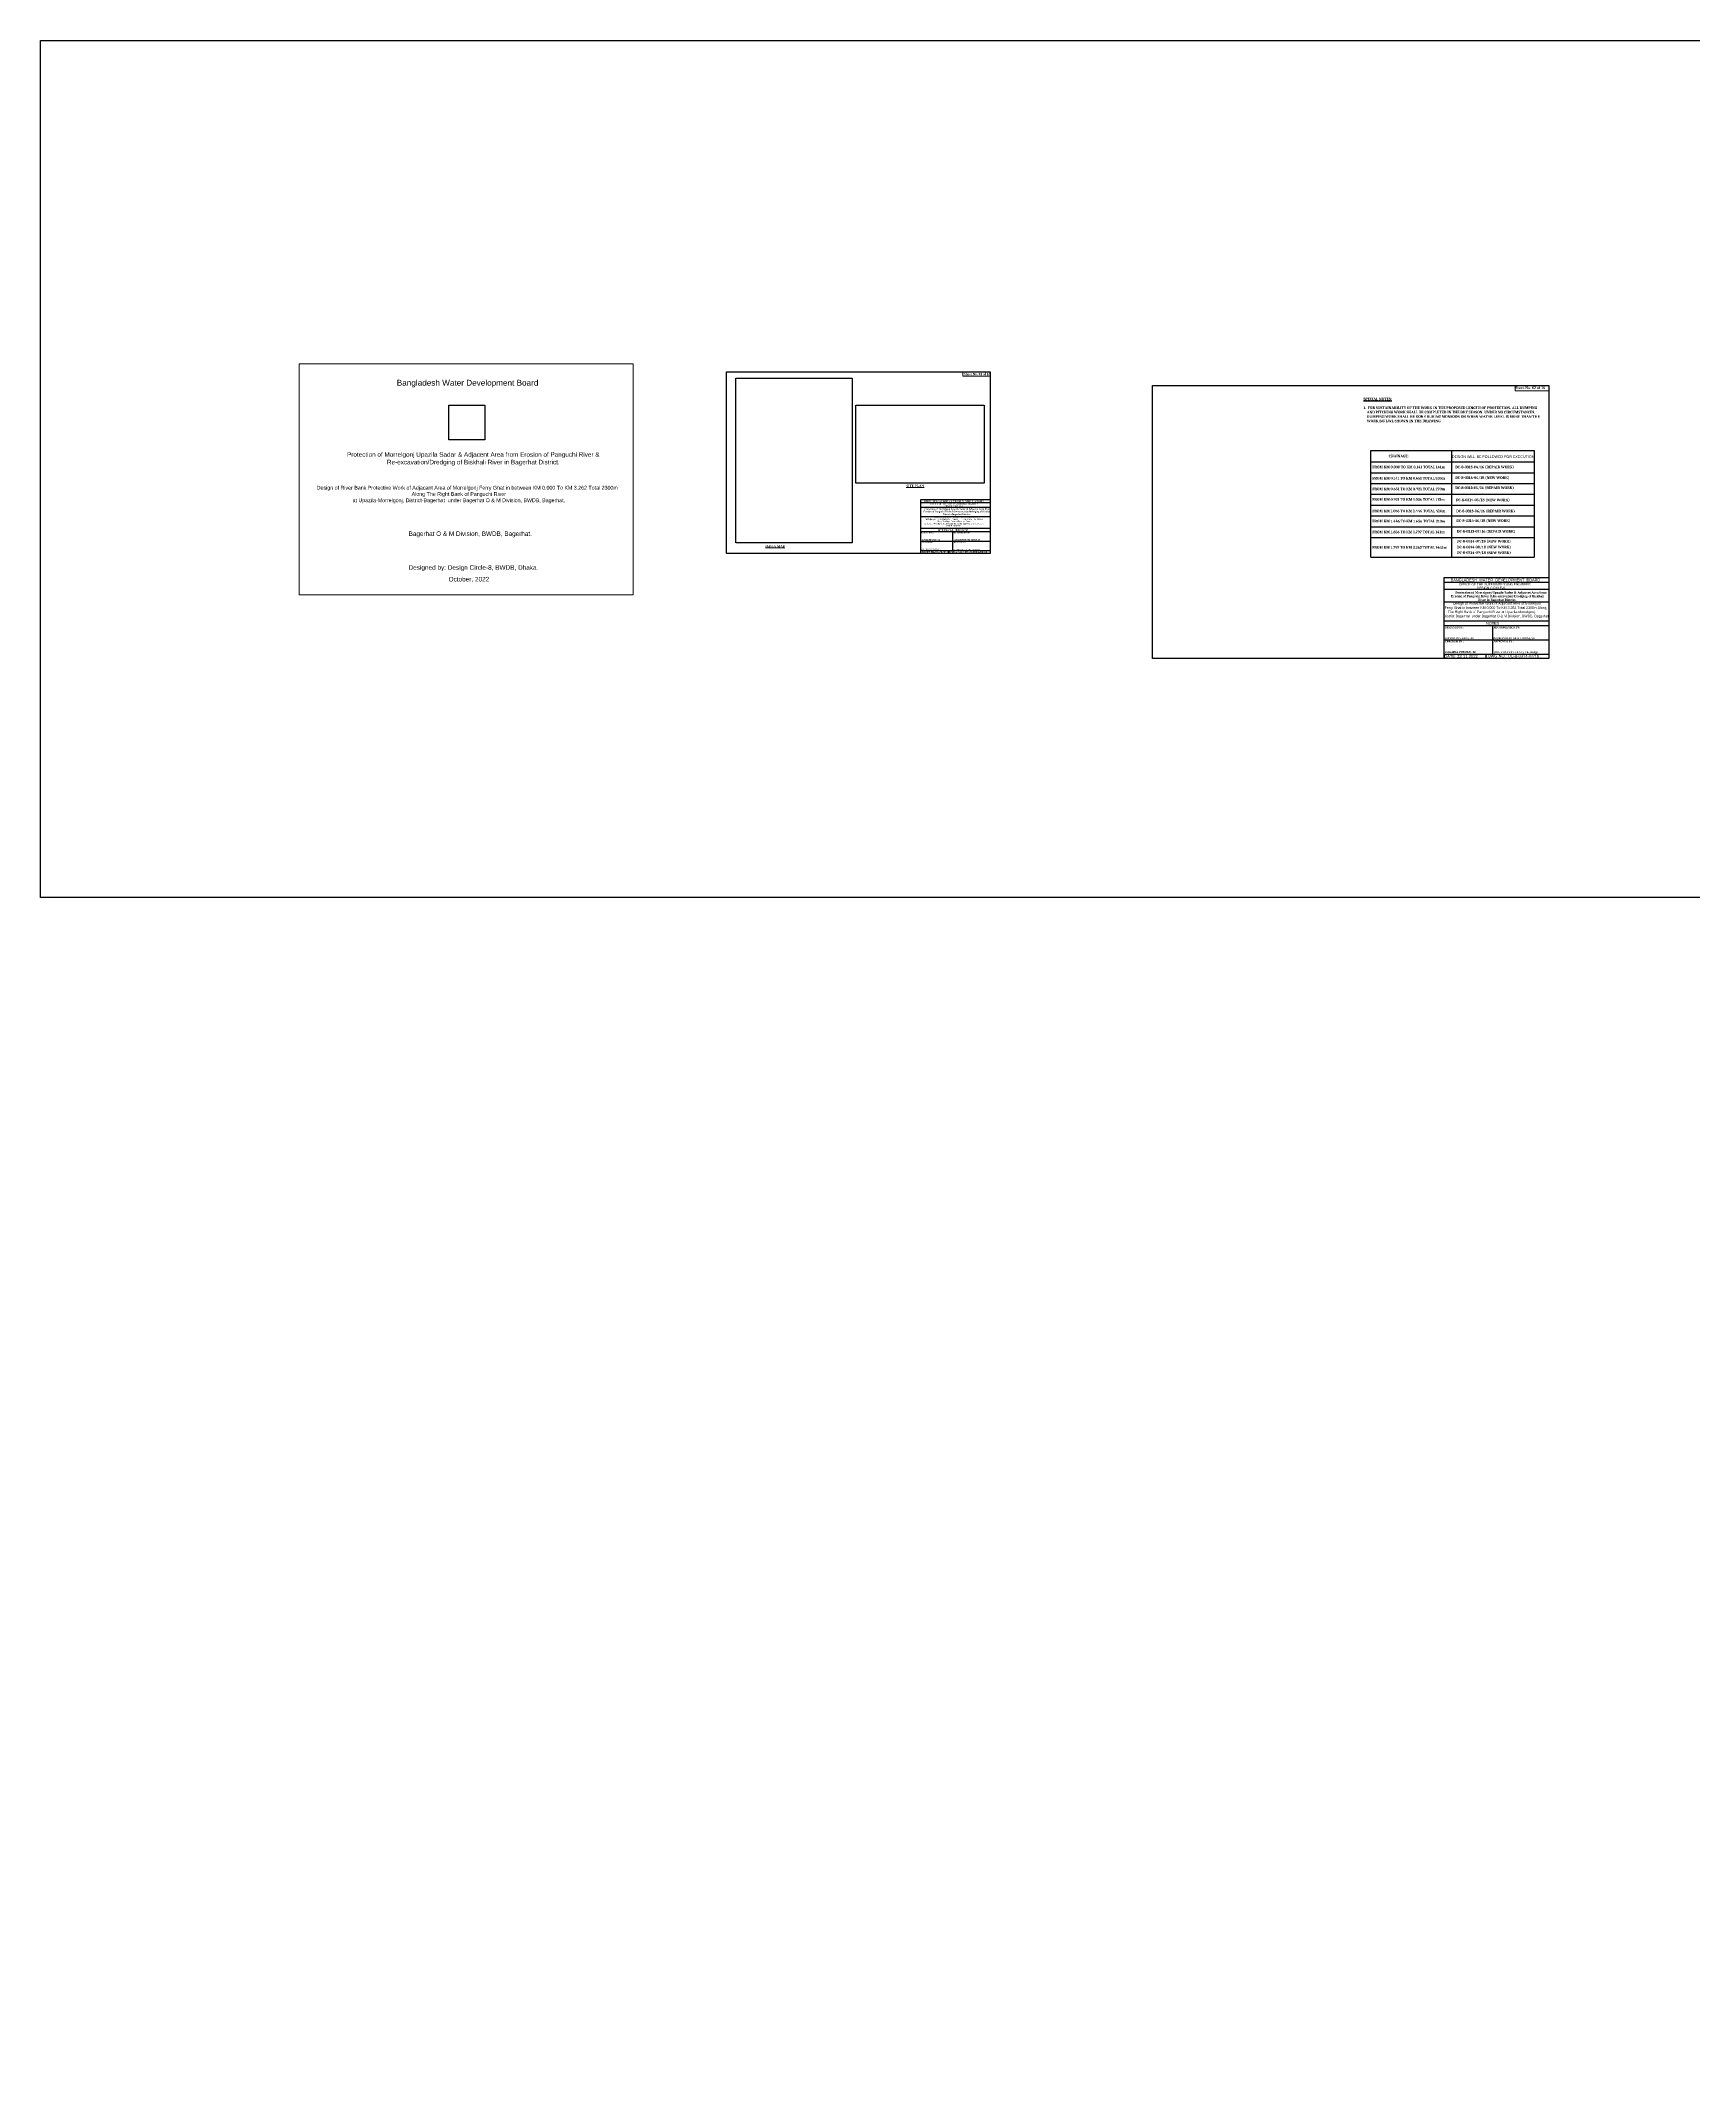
# Model space of a CAD drawing. Header units: inches. Extents: x 89000 to 1304432, y -10828 to 220529.
# Drawn here: x 511350 to 567913, y 24579 to 94069 of the extents above; entities that cross this region are included whole.
import ezdxf
from ezdxf.enums import TextEntityAlignment as Align

# ---------------------------------------------------------------- set-up
doc = ezdxf.new("R2010")
doc.units = ezdxf.units.IN
doc.header["$LTSCALE"] = 7
doc.header["$MEASUREMENT"] = 0
doc.layers.add('LINE', color=7, linetype='Continuous')
doc.layers.add('Other line', color=7, linetype='Continuous', lineweight=15)
doc.styles.add('Arial-20', font='arial.ttf', dxfattribs={"height": 0.032})
doc.styles.add('Kazi_T_H', font='timesbd.ttf')
doc.styles.get("Standard").update_dxf_attribs({"font": 'arial.ttf'})
picture_1 = doc.add_image_def('image1.png', size_in_pixel=(251, 242))
picture_2 = doc.add_image_def('image4.png', size_in_pixel=(2480, 3507))
picture_3 = doc.add_image_def('image5.png', size_in_pixel=(4200, 2550))

msp = doc.modelspace()

# ---------------------------------------------------------------- linework, layer by layer
at = {"color": 0, "lineweight": -3, "ltscale": 0.5}
for p, q in [((556877.34687, 80045.88872), (562468.99642, 80045.88872)), ((556877.34687, 76397.08822), (556877.34687, 80045.88872)), ((559640.63973, 80045.88872), (559640.63973, 76397.08822)), ((562468.99642, 80045.88872), (562468.99642, 76397.08822)), ((556877.34687, 79653.95757), (562468.99642, 79653.95757)), ((556877.34687, 79284.26343), (562468.99642, 79284.26343)), ((556877.34687, 79284.26343), (562468.99642, 79284.26343)), ((556877.34687, 78914.5693), (562468.99642, 78914.5693)), ((556877.34687, 78914.5693), (562468.99642, 78914.5693)), ((556877.34687, 78544.87516), (562468.99642, 78544.87516)), ((556877.34687, 78544.87516), (562468.99642, 78544.87516)), ((556877.34687, 78175.18102), (562468.99642, 78175.18102)), ((556877.34687, 78175.18102), (562468.99642, 78175.18102)), ((556877.34687, 77805.48688), (562468.99642, 77805.48688)), ((556877.34687, 77805.48688), (562468.99642, 77805.48688)), ((556877.34687, 77435.79274), (562468.99642, 77435.79274)), ((556877.34687, 77435.79274), (562468.99642, 77435.79274)), ((556877.34687, 77066.0986), (562468.99642, 77066.0986)), ((556877.34687, 77066.0986), (562468.99642, 77066.0986)), ((556877.34687, 76397.08822), (562468.99642, 76397.08822))]:
    msp.add_line(p, q, dxfattribs=at)
msp.add_lwpolyline([(511349.81128, 94069.37911), (898900.38777, 94069.37911), (898900.38777, 64746.17907), (511349.81128, 64746.17907)], close=True, dxfattribs=at)
at = {"layer": 'LINE', "color": 0, "linetype": 'ByBlock', "lineweight": -3, "ltscale": 0.5}
for p, q in [((543841.78044, 78358.65236), (541457.59195, 78358.65236)), ((541457.59195, 78358.65236), (541457.59195, 76520.3072)), ((543841.78044, 78249.67405), (541457.59195, 78249.67405)), ((543841.78044, 78094.43097), (541457.59195, 78094.43097)), ((543841.78044, 77779.09764), (541457.59195, 77779.09764)), ((543841.78044, 77372.35899), (541457.59195, 77372.35899)), ((543841.78044, 77264.43914), (541457.59195, 77264.43914)), ((542567.46591, 76624.56088), (542567.46591, 77264.43914)), ((541457.59195, 76944.50001), (543841.78044, 76944.50001)), ((541457.59195, 76624.56088), (543841.78044, 76624.56088)), ((542419.54196, 76520.3072), (542419.54196, 76624.56088)), ((562959.18408, 75687.45767), (559375.64875, 75687.45767)), ((559375.64875, 75687.45767), (559375.64875, 72921.74476)), ((562959.18408, 75523.19561), (559375.64875, 75523.19561)), ((562959.18408, 75282.55834), (559375.64875, 75282.55834)), ((562964.24978, 74853.20189), (559375.64875, 74853.20189)), ((562969.31548, 74206.03507), (559375.64875, 74206.03507)), ((562969.31548, 74043.36841), (559375.64875, 74043.36841)), ((561048.55219, 73078.88542), (561048.55219, 74043.36841)), ((559375.64875, 73561.12691), (562969.31548, 73561.12691)), ((559375.64875, 73078.88542), (562969.31548, 73078.88542)), ((560821.97824, 72921.74476), (560821.97824, 73078.88542))]:
    msp.add_line(p, q, dxfattribs=at)
for points in [[(534818.71714, 82733.65713), (543841.78044, 82733.65713), (543841.78044, 76520.3072), (534818.71714, 76520.3072)], [(549397.51016, 82263.9047), (562964.24978, 82263.9047), (562964.24978, 72921.74476), (549397.51016, 72921.74476)]]:
    msp.add_lwpolyline(points, close=True, dxfattribs=at)
at = {"layer": 'LINE', "color": 7, "lineweight": 13, "ltscale": 0.5}
for points in [[(543841.78044, 82733.65713), (542909.87882, 82733.65713), (542909.87882, 82590.25265), (543841.78044, 82590.25265)], [(562964.24978, 82263.9047), (561811.02152, 82263.9047), (561811.02152, 82086.44166), (562964.24978, 82086.44166)]]:
    msp.add_lwpolyline(points, close=True, dxfattribs=at)
at = {"layer": 'Other line', "color": 7, "ltscale": 5}
msp.add_lwpolyline([(531629.60015, 75107.04537), (531629.60015, 83005.35857), (520192.97542, 83005.35857), (520192.97542, 75107.04537), (531629.60015, 75107.04537), (531629.60015, 78106.09403)], dxfattribs=at)

# ---------------------------------------------------------------- texts
at = {"lineweight": -3, "style": 'Arial-20'}
msp.add_text('DESIGN WILL BE FOLLOWED FOR EXECUTION', height=90, dxfattribs=at).set_placement((559648.04985, 79786.90861))
at = {"color": 1, "char_height": 90, "width": 6383.5689995, "attachment_point": 1, "style": 'Arial-20'}
for s, insert in [('{\\fCambria|b1|i0|c0|p18;\\L\\C256;SPECIAL NOTES:\\P\\l\\P1.  FOR SUSTAINABILITY OF THE WORK IN THE PROPOSED LENGTH OF PROTECTION, ALL DUMPING \\P    AND PITCHING WORK SHALL BE COMPLETED IN THE DRY SEASON. UNDER NO CIRCUMSTANCES, \\P    DUMPING WORK SHALL BE DONE DURING MONSOON OR WHEN WATER LEVEL IS MORE THAN THE \\P    WORKING LWL SHOWN IN THE DRAWING.}', (556621.95904, 81852.2815)), ('{\\fCambria|b1|i0|c0|p18;\\C256;FROM KM 0.000 TO KM 0.141 TOTAL 141m}', (556925.76646, 79524.09268)), ('{\\fCambria|b1|i0|c0|p18;\\C256;CHAINAGE:}', (557485.4065, 79897.77554)), ('{\\fCambria|b1|i0|c0|p18;\\C256;DC-8-0313-04/16 (REPAIR WORK)}', (559763.95838, 79524.09268)), ('{\\fCambria|b1|i0|c0|p18;\\C256;FROM KM 0.141 TO KM 0.651 TOTAL 510m}', (556925.76646, 79140.95893)), ('{\\fCambria|b1|i0|c0|p18;\\C256;FROM KM 0.651 TO KM 0.921 TOTAL 270m}', (556925.76646, 78774.12533)), ('{\\fCambria|b1|i0|c0|p18;\\C256;DC-8-0314-04/18 (NEW WORK)}', (559763.95838, 79160.90257)), ('{\\fCambria|b1|i0|c0|p18;\\C256;DC-8-0313-05/16 (REPAIR WORK)}', (559763.95838, 78815.08717)), ('{\\fCambria|b1|i0|c0|p18;\\C256;FROM KM 0.921 TO KM 1.036 TOTAL 115m}', (556925.76646, 78413.36422)), ('{\\fCambria|b1|i0|c0|p18;\\C256;FROM KM 1.036 TO KM 1.446 TOTAL 410m}', (556925.76646, 78022.11738)), ('{\\fCambria|b1|i0|c0|p18;\\C256;DC-8-0314-05/18 (NEW WORK)}', (559780.54683, 78399.17625)), ('{\\fCambria|b1|i0|c0|p18;\\C256;DC-8-0313-06/16 (REPAIR WORK)}', (559795.58432, 78017.60608)), ('{\\fCambria|b1|i0|c0|p18;\\C256;FROM KM 1.446 TO KM 1.656 TOTAL 210m}', (556925.76646, 77671.52229)), ('{\\fCambria|b1|i0|c0|p18;\\C256;FROM KM 1.656 TO KM 1.797 TOTAL 141m}', (556925.76646, 77300.63831)), ('{\\fCambria|b1|i0|c0|p18;\\C256;DC-8-0314-06/18 (NEW WORK)}', (559799.96745, 77690.00039)), ('{\\fCambria|b1|i0|c0|p18;\\C256;DC-8-0313-07/16 (REPAIR WORK)}', (559816.3536, 77322.24495)), ('{\\fCambria|b1|i0|c0|p18;\\C256;FROM KM 1.797 TO KM 3.262 TOTAL 1465m}', (556925.76646, 76771.529)), ('{\\fCambria|b1|i0|c0|p18;\\C256;DC-8-0314-07/18 (NEW WORK)}', (559819.05091, 76984.86164)), ('{\\fCambria|b1|i0|c0|p18;\\C256;DC-8-0314-08/18 (NEW WORK)}', (559819.05091, 76782.82765)), ('{\\fCambria|b1|i0|c0|p18;\\C256;DC-8-0314-09/18 (NEW WORK)}', (559819.05091, 76595.75819))]:
    msp.add_mtext(s, dxfattribs=dict(at, insert=insert))
at = {"layer": 'LINE', "color": 0, "linetype": 'ByBlock', "lineweight": -3, "ltscale": 0.5}
for s, height, p in [('BANGLADESH  WATER  DEVELOPMENT  BOARD', 62.6570257, (542600.47946, 78278.55262)), ('OFFICE OF THE SUPERINTENDING ENGINEER', 52.26, (542622.50732, 78186.78369)), ('DESIGN CIRCLE-8', 52.26, (542594.99582, 78112.19964)), (' SITE PLAN & INDEX MAP', 62.712, (542560.98619, 77290.12562)), ('BANGLADESH  WATER  DEVELOPMENT  BOARD', 94.4423941, (561139.03132, 75566.72403)), ('OFFICE OF THE SUPERINTENDING ENGINEER', 78.771047, (561114.71677, 75426.13642)), ('DESIGN CIRCLE-8', 78.771047, (560984.77891, 75301.7114))]:
    msp.add_text(s, height=height, dxfattribs=at).set_placement(p, align=Align.CENTER)
at = {"layer": 'LINE', "color": 0, "linetype": 'ByBlock', "lineweight": -3, "ltscale": 0.5, "style": 'Kazi_T_H'}
for s, height, p in [('DESIGNED BY:', 38.392696, (541482.75822, 77203.8299)), ('RECOMMENDED BY :', 38.392696, (542584.15588, 77205.78209)), ('DATE: 06-07-2020', 69.1068528, (541465.52228, 76540.44339)), ('CHECKED BY :', 38.392696, (541482.75822, 76883.89076)), ('(JAKARIA PERVEZ), EE', 38.392696, (541492.8945, 76645.49207)), ('(ZAYED BIN SAIF), AE', 38.392696, (541506.21913, 76973.44433)), ('DWG NO.: DC-8-0314-01/18', 69.1068528, (542440.92129, 76541.14086)), ('(MD. ENAYET ULLAL), CE, Design ', 38.392696, (542568.94174, 76637.38727)), ('APPROVED BY :', 38.392696, (542587.49324, 76895.07627)), ('(MOHAMMAD SAIF UDDIN), SE ', 38.392696, (542615.44758, 76973.81849)), ('DESIGNED BY:', 57.8689794, (559412.94764, 73962.35184)), ('RECOMMENDED BY:', 57.8689794, (561077.48668, 73962.35184)), ('CHECKED BY :', 57.8689794, (559412.94764, 73480.11034)), ('APPROVED BY :', 57.8689794, (561077.48668, 73480.11034))]:
    msp.add_text(s, height=height, dxfattribs=at).set_placement(p)
at = {"layer": 'LINE', "lineweight": 50, "ltscale": 0.5}
msp.add_text('NOTES', height=94.525256, dxfattribs=at).set_placement((561044.37512, 74079.8238), align=Align.CENTER)
at = {"layer": 'LINE', "color": 0, "linetype": 'ByBlock', "lineweight": -3, "ltscale": 0.5}
for s, p in [('DATE: 23-11-2022', (559388.13452, 72950.92111)), ('DWG NO.: DC-8-0314-02/18', (560872.62132, 72961.02993))]:
    msp.add_text(s, height=98.2129112, dxfattribs=at).set_placement(p)
at = {"layer": 'LINE', "lineweight": 50, "ltscale": 0.5, "style": 'Kazi_T_H'}
for s, p in [('(ZAYED BIN SAIF), AE', (559402.28146, 73588.46697)), ('(JAKARIA PERVEZ), EE', (559403.74024, 73119.14071)), ('(MOHAMMAD SAIF UDDIN), SE ', (561061.37341, 73588.12492)), ('(MD. ENAYET ULLAL), CE, Design ', (561081.61849, 73111.39814))]:
    msp.add_text(s, height=62.1502535, dxfattribs=at).set_placement(p)
at = {"layer": 'LINE', "color": 7, "lineweight": 13, "ltscale": 0.5, "attachment_point": 1}
for s, insert, char_height, width in [('{\\fTimes New Roman|b1|i0|c0|p18;Sheet No. 01 of 18}', (542940.21927, 82698.83325), 78.024, 964.5489606), ('{\\fTimes New Roman|b1|i0|c0|p18;Sheet No. 02 of 18}', (561811.02152, 82234.93656), 87.777, 1206.3290233), ('{\\fTimes New Roman|b1|i0|c0|p18;\\H1.432x;\\LSITE PLAN}', (540977.40327, 78870.13223), 52.7464593, 829.1603026), ('{\\fTimes New Roman|b1|i0|c0|p18;\\H1.432x;\\LINDEX MAP}', (536153.11889, 76800.35246), 52.7464593, 829.1603026)]:
    msp.add_mtext(s, dxfattribs=dict(at, insert=insert, char_height=char_height, width=width))
at = {"layer": 'LINE', "color": 0, "linetype": 'ByBlock', "lineweight": -3, "ltscale": 0.5}
for s, insert, char_height, width, attachment_point in [('      {\\H0.7066x;   Design of River Bank Protective Work of Adjacant Area of Morrelgonj Ferry Ghat in between KM 0.000 To KM 3.262 Total 2300m \\PAlong The Right Bank of Panguchi River\\Pat Upazila-Morrelgonj, District-Bagerhat  under Bagerhat O & M Division, BWDB, Bagerhat.}', (525663.20513, 78834.98482), 182.83278269, 13740.9417661, 2), ('               {\\fTimes New Roman|b1|i0|c0|p18;\\C7;Protection of Morrelgonj Upazila Sadar & Adjacent Area from\\P              Erosion of Panguchi River & Re-excavation/Dredging of Biskhali\\P                                              River in Bagerhat District.}', (541275.25171, 78069.96335), 54.4, 3404.2558424, 1), ('      {\\H0.7066x;   Design of River Bank Protective Work of Adjacant Area of Morrelgonj Ferry Ghat in between KM 0.000 To KM 3.262 Total 2300m \\PAlong The Right Bank of Panguchi River\\Pat Upazila-Morrelgonj, District-Bagerhat  under Bagerhat O & M Division, BWDB, Bagerhat.}', (542605.28475, 77790.81938), 63.687834, 2071.277524, 2), ('                  {\\fTimes New Roman|b1|i0|c0|p18;\\C7;Protection of Morrelgonj Upazila Sadar & Adjacent Area from \\P             Erosion of Panguchi River &Re-excavation/Dredging of Biskhali\\P                                             River in Bagerhat District.}', (559241.64681, 75222.72041), 75.62020516, 3889.4240813, 1), ('       {\\H0.7502x;  Design of Protective Work of Adjacant Area of Morrelgonj \\P        Ferry Ghat in between KM 0.000 To KM 3.262 Total 2300m Along \\PThe Right Bank of Panguchi River at Upazila-Morrelgonj, \\P          District-Bagerhat  under Bagerhat O & M Division, BWDB, Bagerhat.}', (561014.76129, 74850.89401), 114.3955876, 4916.1625492, 2)]:
    msp.add_mtext(s, dxfattribs=dict(at, insert=insert, char_height=char_height, width=width, attachment_point=attachment_point))
at = {"layer": 'Other line', "color": 7, "ltscale": 5}
for s, insert, char_height, width, attachment_point in [('Bangladesh Water Development Board', (525962.9289, 82462.22307), 200, 13761.0284904, 2), ('Protection of Morrelgonj Upazila Sadar & Adjacent Area from Erosion of Panguchi River & \\PRe-excavation/Dredging of Biskhali River in Bagerhat District.', (526158.49268, 79984.35552), 155.702668, 13652.6467512, 2), ('{\\C0;Bagerhat O & M Division, BWDB, Bagerhat.}', (526053.93003, 77274.75643), 155.702668, 8496.9840383, 2), ('Designed by: Design Circle-8, BWDB, Dhaka.', (523941.30811, 76119.15094), 157.2754222, 5649.2820631, 1), ('October, 2022{\\fTimes New Roman|b1|i0|c0|p18; }', (525311.87343, 75718.4084), 157.2754222, 2135.7557397, 1)]:
    msp.add_mtext(s, dxfattribs=dict(at, insert=insert, char_height=char_height, width=width, attachment_point=attachment_point))

# ---------------------------------------------------------------- pictures from other files: only their frames are drawn
at = {"color": 0, "lineweight": -3, "ltscale": 0.5}
image = msp.add_image(picture_2, insert=(535138.31899, 76887.17506), size_in_units=(3983.90262, 5633.6881), dxfattribs=at)
image.dxf.flags = 7
image = msp.add_image(picture_1, insert=(525322.99209, 80408.78912), size_in_units=(1232.36017, 1188.17195), dxfattribs=at)
image.dxf.flags = 7
image = msp.add_image(picture_3, insert=(539245.97315, 78921.14233), size_in_units=(4399.15934, 2670.91817), dxfattribs=at)
image.dxf.flags = 7

doc.saveas('drawing.dxf')
